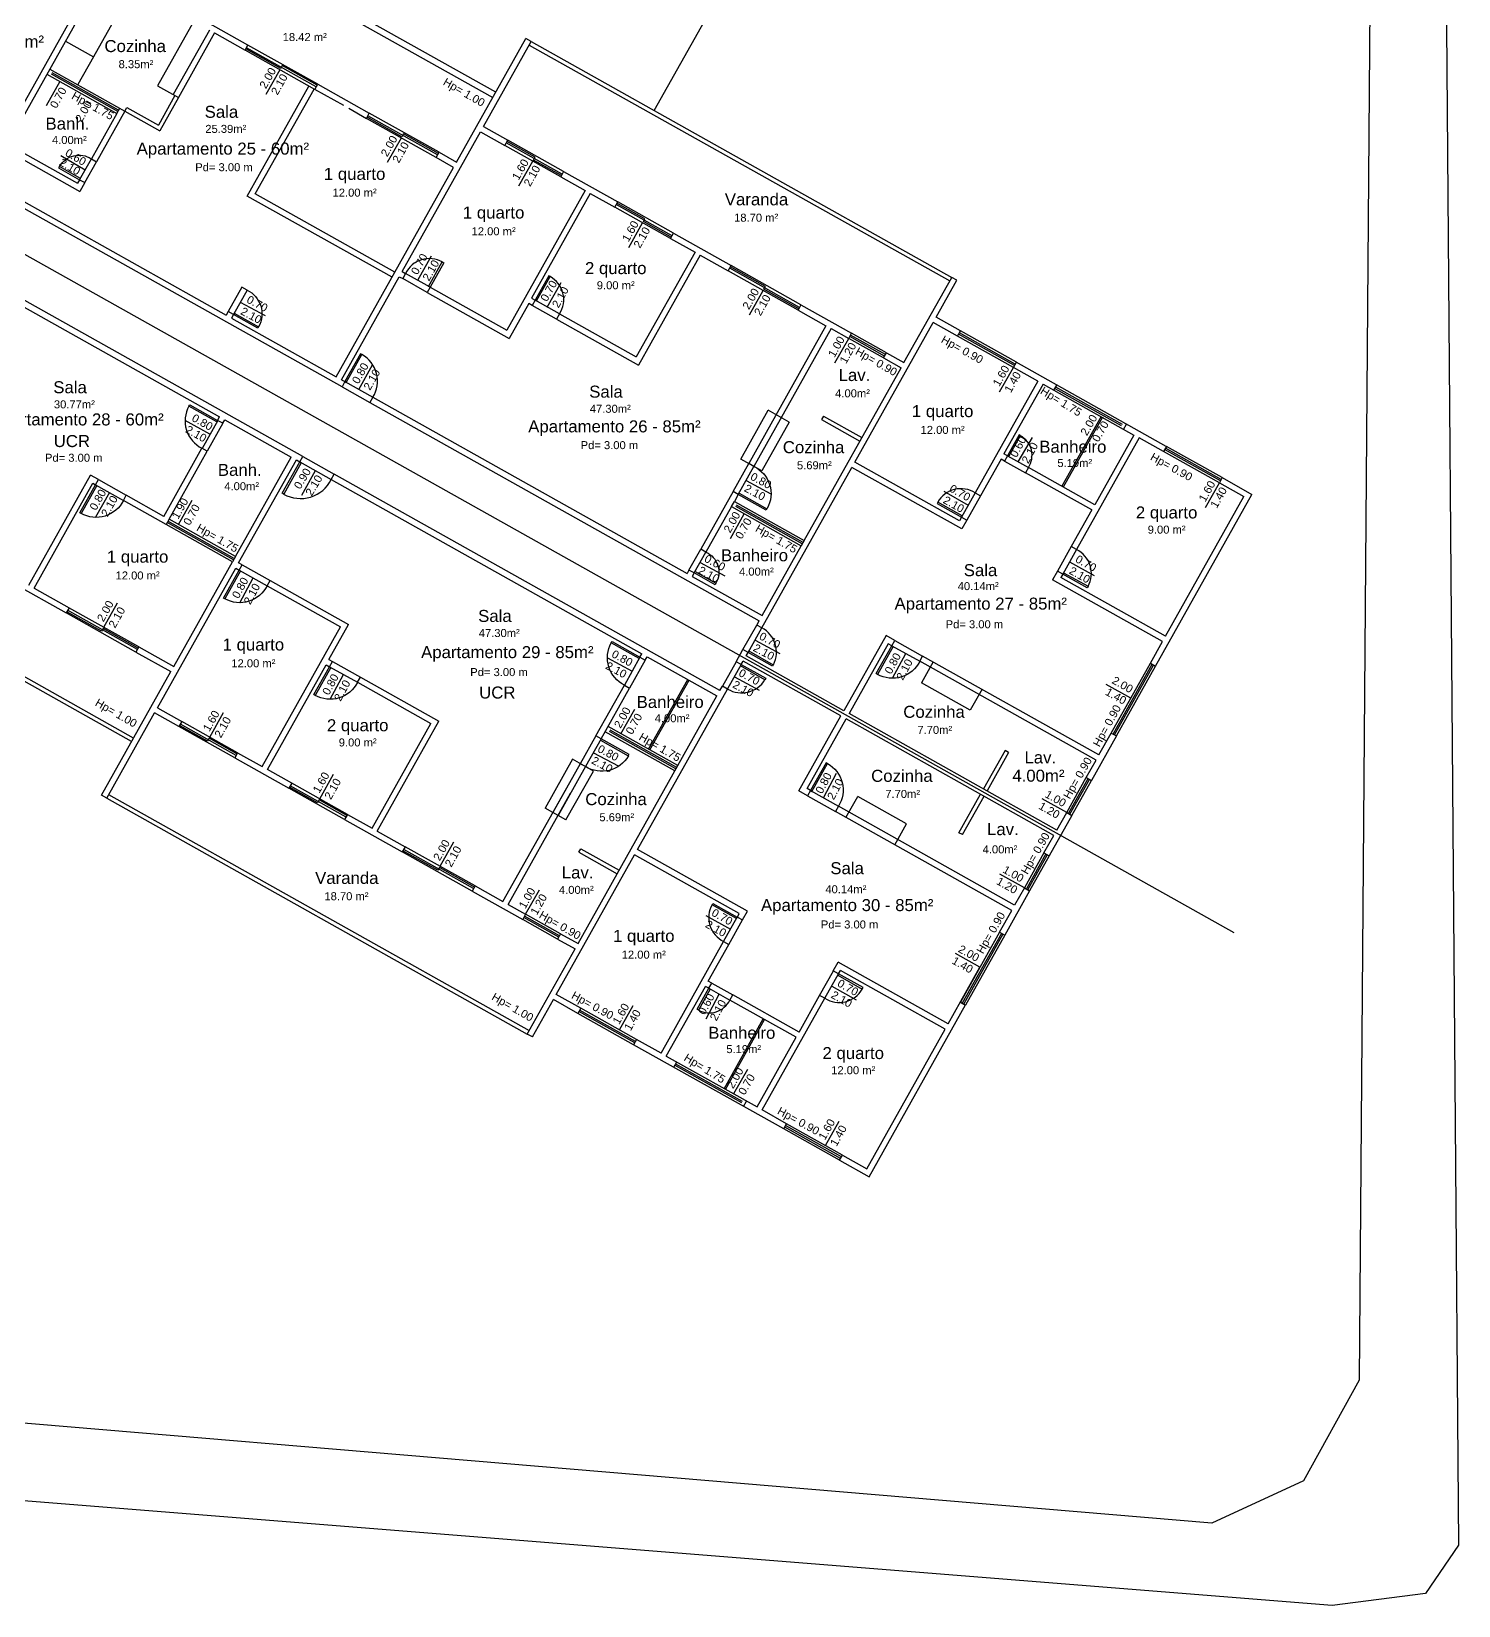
# Model space of a CAD drawing. Header units: millimetres. Extents: x -210 to 1173, y -437 to 320.
# Drawn here: x 536.17 to 571.84, y 54.72 to 94.05 of the extents above; entities that cross this region are included whole.
import ezdxf
from ezdxf.enums import TextEntityAlignment as Align

# ---------------------------------------------------------------- set-up
doc = ezdxf.new("R2010")
doc.units = ezdxf.units.MM
doc.header["$LTSCALE"] = 0.3
doc.linetypes.add('DASHED2', pattern=[9.525, 6.35, -3.175])
for name, color, linetype in [('330', 254, 'Continuous'), ('500', 254, 'Continuous'), ('CORTE', 6, 'Continuous'), ('COTAS', 1, 'Continuous'), ('ESQUADRIAS', 3, 'Continuous'), ('PISO', 1, 'Continuous'), ('PROJEÇÃO', 1, 'DASHED2'), ('TEXTOS', 2, 'Continuous'), ('VISTA', 2, 'Continuous')]:
    doc.layers.add(name, color=color, linetype=linetype)
doc.styles.add('2MM 1_100', font='ARIAL.TTF', dxfattribs={"height": 0.2})
doc.styles.add('3MM 1_100', font='ARIAL.TTF', dxfattribs={"height": 0.3})

msp = doc.modelspace()

# ---------------------------------------------------------------- linework, layer by layer
msp.add_line((566.228, 71.526), (522.67, 95.959))
at = {"layer": '330'}
msp.add_polyline3d([(480.339, 116.774, 0), (565.16, 113.857, 0), (569.728, 108.66, 0), (569.354, 60.352, 0), (567.967, 57.832, 0), (565.674, 56.775, 0), (517.757, 60.812, 0), (467.296, 64.726, 0), (464.967, 65.161, 0), (464.654, 66.353, 0)], close=True, dxfattribs=at)
at = {"layer": '500'}
msp.add_polyline3d([(484.46, 119.131, 0), (565.674, 116.167, 0), (567.741, 115.275, 0), (570.061, 113.536, 0), (571.41, 109.995, 0), (571.837, 56.224, 0), (571.01, 55.021, 0), (568.676, 54.719, 0), (466.308, 62.909, 0), (463.899, 64.222, 0), (464.043, 66.128, 0), (479.321, 116.608, 0), (480.53, 118.329, 0), (482.084, 119.027, 0)], close=True, dxfattribs=at)
at = {"layer": 'CORTE'}
for p, q in [((534.937, 90.39), (538.85, 97.368)), ((535.067, 90.316), (538.002, 95.55)), ((541.584, 93.712), (539.906, 94.653)), ((540.62, 94.089), (539.717, 92.476)), ((540.751, 94.015), (539.847, 92.403)), ((540.751, 94.015), (541.511, 93.582)), ((541.511, 93.582), (541.584, 93.712)), ((546.799, 90.788), (548.531, 93.877)), ((547.468, 91.675), (548.662, 93.803)), ((548.662, 93.803), (548.531, 93.877)), ((536.562, 92.984), (538.306, 92.006)), ((536.635, 93.115), (538.511, 92.063)), ((541.564, 89.94), (543.106, 92.688)), ((541.768, 89.997), (543.237, 92.615)), ((543.255, 92.603), (543.329, 92.734)), ((543.979, 92.206), (543.255, 92.603)), ((543.33, 92.736), (544.617, 92.012)), ((538.511, 92.063), (537.802, 90.798)), ((544.109, 92.133), (544.543, 91.881)), ((538.306, 92.006), (537.671, 90.872)), ((544.543, 91.881), (544.617, 92.012)), ((547.468, 91.675), (548.078, 91.333)), ((545.437, 88.056), (547.395, 91.544)), ((547.395, 91.544), (548.004, 91.202)), ((548.004, 91.202), (548.078, 91.333)), ((535.511, 91.108), (537.386, 90.057)), ((535.584, 91.239), (537.328, 90.261)), ((537.671, 90.872), (537.802, 90.798)), ((546.288, 90.903), (546.361, 91.034)), ((546.725, 90.658), (546.288, 90.903)), ((546.361, 91.034), (546.799, 90.788)), ((543.789, 85.425), (546.725, 90.658)), ((549.473, 90.55), (549.4, 90.419)), ((549.473, 90.55), (550.824, 89.793)), ((537.377, 90.348), (537.328, 90.261)), ((537.377, 90.348), (537.508, 90.275)), ((537.508, 90.275), (537.386, 90.057)), ((550.01, 90.078), (548.054, 86.588)), ((549.4, 90.419), (550.01, 90.077)), ((543.935, 85.174), (535.78, 89.748)), ((535.852, 89.877), (541.042, 86.966)), ((545.185, 87.91), (541.564, 89.94)), ((545.258, 88.041), (541.768, 89.997)), ((550.14, 90.004), (548.674, 87.387)), ((550.14, 90.004), (550.751, 89.661)), ((550.751, 89.661), (550.824, 89.792)), ((552.147, 88.879), (552.22, 89.01)), ((552.22, 89.01), (553.66, 88.202)), ((552.757, 88.536), (551.29, 85.92)), ((552.147, 88.879), (552.757, 88.536)), ((552.888, 88.463), (551.348, 85.715)), ((552.888, 88.463), (553.587, 88.071)), ((553.587, 88.071), (553.66, 88.202)), ((534.816, 87.824), (540.876, 84.422)), ((542.957, 83.43), (534.889, 87.955)), ((543.92, 85.352), (545.364, 87.925)), ((545.364, 87.925), (545.451, 87.876)), ((545.437, 88.056), (545.525, 88.007)), ((545.525, 88.007), (545.451, 87.876)), ((557.978, 85.78), (559.172, 87.908)), ((558.78, 86.912), (559.299, 87.837)), ((559.299, 87.837), (559.172, 87.908)), ((541.564, 87.591), (541.433, 87.664)), ((546.135, 87.665), (546.062, 87.534)), ((546.062, 87.534), (548.111, 86.384)), ((546.135, 87.664), (548.054, 86.588)), ((548.674, 87.387), (548.761, 87.338)), ((548.761, 87.338), (548.687, 87.207)), ((541.09, 87.053), (541.042, 86.966)), ((541.221, 86.98), (541.09, 87.053)), ((541.221, 86.98), (541.172, 86.893)), ((548.6, 87.256), (548.111, 86.384)), ((548.687, 87.207), (548.6, 87.256)), ((549.371, 86.996), (549.298, 86.865)), ((549.371, 86.996), (551.29, 85.92)), ((555.404, 87.224), (555.331, 87.093)), ((555.331, 87.093), (556.03, 86.701)), ((555.404, 87.224), (556.67, 86.514)), ((541.172, 86.893), (543.789, 85.425)), ((549.298, 86.865), (551.348, 85.715)), ((556.03, 86.701), (554.098, 83.256)), ((556.161, 86.628), (554.229, 83.182)), ((556.161, 86.628), (556.597, 86.383)), ((556.75, 83.292), (558.707, 86.781)), ((559.317, 86.439), (558.707, 86.781)), ((559.391, 86.569), (558.78, 86.912)), ((559.317, 86.439), (559.391, 86.569)), ((556.597, 86.383), (556.67, 86.514)), ((557.469, 85.894), (557.542, 86.025)), ((557.469, 85.894), (557.905, 85.65)), ((557.542, 86.025), (557.978, 85.78)), ((560.713, 85.657), (560.787, 85.787)), ((564.534, 83.679), (560.781, 85.787)), ((555.483, 81.332), (557.905, 85.65)), ((561.324, 85.314), (560.713, 85.657)), ((543.92, 85.352), (544.007, 85.303)), ((544.007, 85.303), (543.935, 85.174)), ((561.324, 85.314), (559.759, 82.523)), ((561.455, 85.241), (560.477, 83.498)), ((561.455, 85.241), (563.723, 83.969)), ((544.705, 84.912), (544.633, 84.782)), ((544.633, 84.782), (554.358, 79.327)), ((544.705, 84.912), (552.558, 80.508)), ((540.827, 84.335), (540.876, 84.422)), ((540.958, 84.261), (540.827, 84.335)), ((540.958, 84.261), (541.007, 84.348)), ((541.007, 84.348), (542.664, 83.419)), ((562.904, 84.431), (561.925, 82.687)), ((562.939, 84.412), (561.96, 82.668)), ((563.854, 83.897), (562.289, 81.106)), ((563.723, 83.969), (562.746, 82.227)), ((564.465, 83.555), (563.854, 83.897)), ((539.482, 81.936), (540.436, 83.637)), ((539.612, 81.863), (540.567, 83.564)), ((540.567, 83.564), (540.436, 83.637)), ((541.27, 80.933), (542.664, 83.419)), ((542.882, 83.297), (542.957, 83.43)), ((560.565, 83.449), (560.477, 83.498)), ((560.565, 83.449), (560.491, 83.318)), ((564.538, 83.686), (564.465, 83.555)), ((541.352, 80.774), (542.795, 83.346)), ((542.795, 83.346), (542.882, 83.297)), ((554.229, 83.182), (554.098, 83.256)), ((554.427, 79.149), (556.677, 83.161)), ((559.425, 81.621), (556.677, 83.161)), ((559.368, 81.826), (556.75, 83.292)), ((560.404, 83.367), (559.89, 82.45)), ((560.491, 83.318), (560.404, 83.367)), ((561.088, 83.156), (561.015, 83.025)), ((562.672, 82.096), (561.015, 83.025)), ((562.746, 82.227), (561.088, 83.156)), ((536.109, 80.217), (537.651, 82.965)), ((536.24, 80.144), (537.709, 82.762)), ((537.847, 82.855), (537.651, 82.965)), ((537.709, 82.762), (537.775, 82.726)), ((537.775, 82.726), (537.847, 82.855)), ((543.667, 82.857), (543.742, 82.989)), ((543.667, 82.857), (551.431, 78.503)), ((553.38, 77.583), (543.742, 82.989)), ((565.934, 82.904), (565.861, 82.773)), ((565.861, 82.773), (566.471, 82.431)), ((565.934, 82.904), (566.672, 82.482)), ((538.471, 82.332), (538.545, 82.463)), ((541.196, 80.803), (538.471, 82.332)), ((539.482, 81.936), (538.544, 82.462)), ((553.707, 82.558), (552.9, 81.118)), ((553.838, 82.484), (553.707, 82.558)), ((553.838, 82.484), (553.74, 82.31)), ((553.74, 82.31), (555.483, 81.332)), ((559.759, 82.523), (559.89, 82.45)), ((564.266, 78.193), (566.672, 82.482)), ((564.516, 78.941), (566.471, 82.431)), ((541.27, 80.934), (539.612, 81.863)), ((553.667, 82.179), (553.031, 81.045)), ((553.667, 82.179), (555.41, 81.202)), ((559.416, 81.913), (559.368, 81.826)), ((559.416, 81.913), (559.547, 81.839)), ((559.547, 81.839), (559.425, 81.621)), ((562.672, 82.096), (562.158, 81.179)), ((553.031, 81.045), (552.9, 81.118)), ((554.431, 79.457), (555.41, 81.202)), ((562.289, 81.106), (562.158, 81.179)), ((539.321, 77.154), (541.279, 80.643)), ((539.728, 78.187), (541.196, 80.803)), ((541.279, 80.643), (541.366, 80.594)), ((541.439, 80.725), (541.352, 80.774)), ((541.366, 80.594), (541.439, 80.725)), ((535.73, 80.259), (537.04, 79.523)), ((542.064, 80.203), (542.137, 80.334)), ((542.137, 80.334), (544.099, 79.233)), ((552.606, 80.595), (552.558, 80.508)), ((552.737, 80.522), (552.606, 80.595)), ((552.737, 80.522), (552.688, 80.434)), ((552.689, 80.435), (554.431, 79.457)), ((561.816, 80.569), (561.693, 80.351)), ((564.443, 78.81), (561.693, 80.351)), ((561.946, 80.495), (561.816, 80.569)), ((561.946, 80.495), (561.898, 80.408)), ((564.516, 78.941), (561.898, 80.408)), ((536.24, 80.144), (537.113, 79.654)), ((542.064, 80.203), (543.895, 79.176)), ((537.113, 79.654), (537.04, 79.523)), ((541.937, 75.686), (543.895, 79.176)), ((543.609, 78.359), (544.099, 79.233)), ((554.299, 79.221), (554.358, 79.327)), ((554.427, 79.149), (554.299, 79.221)), ((538.858, 78.675), (538.784, 78.544)), ((538.858, 78.675), (539.728, 78.187)), ((557.53, 78.958), (556.477, 77.08)), ((557.587, 78.754), (556.608, 77.007)), ((557.748, 78.836), (557.53, 78.958)), ((557.675, 78.705), (557.587, 78.754)), ((557.675, 78.705), (557.748, 78.836)), ((564.136, 78.266), (564.443, 78.81)), ((538.784, 78.544), (539.655, 78.056)), ((543.609, 78.359), (543.697, 78.311)), ((543.623, 78.18), (543.697, 78.311)), ((551.382, 78.416), (551.431, 78.503)), ((551.382, 78.416), (551.513, 78.343)), ((551.513, 78.343), (551.562, 78.43)), ((551.562, 78.43), (553.306, 77.451)), ((553.785, 78.305), (553.956, 78.61)), ((553.913, 78.233), (553.785, 78.305)), ((553.913, 78.233), (553.962, 78.32)), ((554.085, 78.538), (553.956, 78.61)), ((556.404, 76.95), (553.962, 78.32)), ((556.404, 76.95), (553.962, 78.32)), ((554.036, 78.451), (554.084, 78.538)), ((556.477, 77.08), (554.036, 78.451)), ((556.477, 77.08), (554.036, 78.451)), ((558.373, 78.314), (558.446, 78.445)), ((562.778, 75.846), (558.373, 78.314)), ((562.852, 75.976), (558.446, 78.445)), ((537.923, 74.968), (539.655, 78.056)), ((542.069, 75.613), (543.536, 78.229)), ((543.536, 78.229), (543.624, 78.18)), ((544.321, 77.789), (544.395, 77.92)), ((544.395, 77.919), (546.357, 76.819)), ((564.136, 78.266), (564.267, 78.193)), ((544.321, 77.789), (546.152, 76.761)), ((550.281, 76.453), (550.991, 77.718)), ((550.412, 76.38), (551.122, 77.645)), ((550.991, 77.718), (551.122, 77.645)), ((551.321, 73.61), (553.571, 77.622)), ((551.595, 76.118), (552.574, 77.862)), ((551.63, 76.098), (552.609, 77.843)), ((553.38, 77.583), (553.443, 77.694)), ((553.571, 77.622), (553.443, 77.694)), ((539.321, 77.154), (539.931, 76.812)), ((549.833, 71.259), (553.306, 77.451)), ((538.054, 74.895), (539.248, 77.023)), ((539.858, 76.681), (539.248, 77.023)), ((539.931, 76.812), (539.858, 76.681)), ((544.685, 74.146), (546.152, 76.761)), ((544.816, 74.072), (546.357, 76.819)), ((555.352, 75.074), (556.404, 76.95)), ((555.556, 75.132), (556.535, 76.876)), ((561.723, 73.964), (556.535, 76.876)), ((561.723, 73.964), (556.535, 76.876)), ((561.796, 74.095), (556.608, 77.007)), ((561.796, 74.095), (556.608, 77.007)), ((550.412, 76.38), (550.281, 76.453)), ((552.254, 75.576), (550.51, 76.555)), ((552.328, 75.707), (550.583, 76.685)), ((563.288, 76.448), (562.665, 75.336)), ((562.852, 75.976), (563.157, 76.522)), ((563.157, 76.522), (563.288, 76.448)), ((541.327, 76.029), (541.254, 75.898)), ((541.327, 76.029), (541.937, 75.686)), ((541.254, 75.898), (542.606, 75.14)), ((542.679, 75.271), (542.069, 75.613)), ((549.89, 75.756), (549.205, 74.535)), ((550.021, 75.682), (549.336, 74.461)), ((550.021, 75.682), (549.89, 75.756)), ((562.534, 75.409), (562.778, 75.846)), ((542.679, 75.271), (542.606, 75.14)), ((555.643, 75.083), (555.556, 75.132)), ((562.534, 75.409), (562.665, 75.336)), ((538.054, 74.895), (537.923, 74.968)), ((547.957, 72.311), (549.518, 75.093)), ((548.088, 72.237), (549.649, 75.019)), ((555.57, 74.952), (555.352, 75.074)), ((555.643, 75.083), (555.57, 74.952)), ((562.249, 74.901), (562.249, 74.901)), ((562.249, 74.901), (562.249, 74.901)), ((544.074, 74.488), (544.001, 74.357)), ((544.001, 74.357), (545.441, 73.55)), ((544.074, 74.488), (544.685, 74.146)), ((549.336, 74.461), (549.205, 74.535)), ((556.341, 74.691), (556.268, 74.561)), ((560.671, 72.088), (556.268, 74.561)), ((560.745, 72.219), (556.341, 74.691)), ((562.175, 74.464), (561.609, 73.454)), ((561.796, 74.095), (562.045, 74.537)), ((562.045, 74.537), (562.175, 74.464)), ((544.816, 74.072), (545.515, 73.681)), ((561.478, 73.528), (561.723, 73.964)), ((545.515, 73.681), (545.441, 73.55)), ((554.068, 72.068), (551.321, 73.61)), ((549.291, 69.991), (551.248, 73.479)), ((553.864, 72.011), (551.248, 73.479)), ((561.478, 73.528), (561.609, 73.454)), ((547.259, 72.703), (547.186, 72.572)), ((547.186, 72.572), (548.451, 71.862)), ((547.259, 72.702), (547.957, 72.311)), ((561.12, 72.582), (560.497, 71.47)), ((560.989, 72.655), (560.745, 72.219)), ((560.989, 72.655), (561.12, 72.582)), ((548.088, 72.237), (548.524, 71.993)), ((548.524, 71.993), (548.451, 71.862)), ((553.815, 71.924), (553.864, 72.011)), ((553.945, 71.85), (554.068, 72.068)), ((560.366, 71.543), (560.671, 72.088)), ((553.815, 71.924), (553.945, 71.85)), ((549.397, 71.504), (549.323, 71.373)), ((549.323, 71.373), (549.759, 71.128)), ((549.397, 71.504), (549.833, 71.259)), ((551.907, 68.522), (553.472, 71.313)), ((553.089, 70.323), (553.603, 71.24)), ((553.472, 71.313), (553.603, 71.24)), ((560.366, 71.543), (560.497, 71.47)), ((548.566, 69), (549.759, 71.128)), ((556.213, 70.578), (556.335, 70.796)), ((556.343, 70.504), (556.213, 70.578)), ((559.083, 69.253), (556.335, 70.796)), ((556.343, 70.504), (556.392, 70.591)), ((559.008, 69.123), (556.392, 70.591)), ((559.082, 69.254), (559.877, 70.671)), ((552.038, 68.449), (553.015, 70.192)), ((553.103, 70.143), (553.015, 70.192)), ((553.176, 70.274), (553.089, 70.323)), ((553.103, 70.143), (553.176, 70.274)), ((548.696, 68.927), (549.219, 69.859)), ((549.089, 69.932), (549.087, 69.933)), ((549.828, 69.517), (549.219, 69.859)), ((549.901, 69.648), (549.291, 69.991)), ((549.901, 69.648), (549.828, 69.517)), ((553.626, 69.849), (553.699, 69.98)), ((555.283, 68.919), (553.626, 69.849)), ((555.356, 69.05), (553.699, 69.98)), ((554.436, 67.103), (556.001, 69.894)), ((555.356, 69.05), (555.87, 69.967)), ((556.001, 69.894), (555.87, 69.967)), ((557.109, 65.43), (559.518, 69.726)), ((559.388, 69.799), (559.519, 69.725)), ((553.484, 67.634), (554.462, 69.379)), ((553.519, 67.615), (554.497, 69.36)), ((548.696, 68.927), (548.566, 69)), ((551.297, 68.865), (551.223, 68.734)), ((551.907, 68.522), (551.297, 68.865)), ((554.306, 67.177), (555.283, 68.919)), ((557.052, 65.634), (559.008, 69.123)), ((554.973, 66.629), (551.223, 68.734)), ((552.038, 68.449), (554.306, 67.177)), ((555.046, 66.76), (554.436, 67.103)), ((554.973, 66.629), (555.046, 66.76)), ((556.368, 65.846), (556.441, 65.977)), ((556.368, 65.846), (557.109, 65.43)), ((556.441, 65.977), (557.052, 65.634))]:
    msp.add_line(p, q, dxfattribs=at)
at = {"layer": 'COTAS'}
for p, q in [((542.043, 92.486), (542.387, 93.099)), ((536.885, 92.805), (536.541, 92.192)), ((545.076, 90.786), (545.419, 91.399)), ((536.911, 90.954), (537.517, 90.597)), ((548.357, 90.199), (548.701, 90.812)), ((551.103, 88.658), (551.447, 89.271)), ((545.83, 87.836), (546.174, 88.449)), ((549.066, 87.167), (549.41, 87.78)), ((554.115, 86.969), (554.459, 87.582)), ((541.392, 87.286), (542.012, 86.955)), ((556.253, 85.77), (556.597, 86.383)), ((544.356, 85.108), (544.699, 85.721)), ((560.369, 85.044), (560.713, 85.657)), ((540.632, 83.987), (540.019, 84.33)), ((562.906, 84.434), (562.582, 83.86)), ((561.183, 83.908), (560.826, 83.302)), ((554.033, 82.833), (554.654, 82.503)), ((565.517, 82.16), (565.861, 82.773)), ((539.85, 81.73), (540.193, 82.343)), ((558.975, 82.562), (559.587, 82.218)), ((553.643, 81.386), (553.987, 81.999)), ((552.884, 80.783), (553.504, 80.453)), ((562.119, 80.8), (562.732, 80.456)), ((541.384, 79.778), (541.715, 80.399)), ((537.984, 79.165), (538.328, 79.778)), ((554.256, 78.843), (554.876, 78.513)), ((550.566, 78.398), (551.187, 78.067)), ((557.693, 77.889), (558.024, 78.509)), ((543.641, 77.364), (543.972, 77.984)), ((553.742, 77.928), (554.362, 77.597)), ((563.647, 77.393), (563.034, 77.737)), ((550.905, 76.503), (551.249, 77.116)), ((540.629, 76.42), (540.973, 77.033)), ((550.216, 76.031), (550.837, 75.7)), ((543.377, 74.88), (543.721, 75.493)), ((555.965, 74.9), (556.295, 75.52)), ((562.045, 74.537), (561.431, 74.881)), ((546.387, 73.192), (546.731, 73.805)), ((560.989, 72.655), (560.376, 72.999)), ((548.524, 71.993), (548.868, 72.606)), ((553.03, 71.962), (553.643, 71.619)), ((559.877, 70.671), (559.264, 71.015)), ((556.173, 70.198), (556.787, 69.855)), ((550.869, 69.102), (551.213, 69.715)), ((553.033, 69.376), (553.364, 69.996)), ((554.066, 68.117), (553.722, 67.504)), ((556.014, 66.213), (556.357, 66.826))]:
    msp.add_line(p, q, dxfattribs=at)
at = {"layer": 'COTAS', "extrusion": (2.49687e-12, -2.53092e-12, -1)}
msp.add_line((542.932, 82.466), (543.276, 83.079), dxfattribs=at)
at = {"layer": 'COTAS', "extrusion": (-5.99361e-17, -1.06791e-16, -1)}
msp.add_line((538.123, 82.53), (537.778, 81.917), dxfattribs=at)
at = {"layer": 'ESQUADRIAS'}
for p, q in [((542.404, 93.129), (541.532, 93.618)), ((543.292, 92.669), (541.548, 93.647)), ((542.443, 93.199), (542.404, 93.129)), ((543.315, 92.71), (542.443, 93.199)), ((545.433, 91.423), (544.561, 91.912)), ((546.325, 90.968), (544.58, 91.947)), ((545.472, 91.492), (545.433, 91.423)), ((546.344, 91.003), (545.472, 91.492)), ((549.437, 90.485), (548.041, 91.267)), ((548.758, 90.911), (548.061, 91.302)), ((548.719, 90.841), (548.758, 90.911)), ((549.417, 90.45), (548.719, 90.841)), ((552.183, 88.944), (550.788, 89.727)), ((551.505, 89.37), (550.807, 89.762)), ((551.466, 89.301), (551.505, 89.37)), ((552.164, 88.909), (551.466, 89.301)), ((555.368, 87.158), (553.623, 88.136)), ((554.515, 87.682), (553.643, 88.171)), ((554.476, 87.612), (554.515, 87.682)), ((555.348, 87.123), (554.476, 87.612)), ((557.496, 85.942), (556.624, 86.431)), ((557.515, 85.977), (556.643, 86.466)), ((560.74, 85.705), (559.344, 86.487)), ((560.76, 85.739), (559.364, 86.521)), ((565.887, 82.821), (564.492, 83.603)), ((565.907, 82.856), (564.511, 83.638)), ((537.928, 79.065), (537.056, 79.554)), ((538.82, 78.611), (537.075, 79.589)), ((537.967, 79.135), (537.928, 79.065)), ((538.839, 78.645), (537.967, 79.135)), ((563.205, 76.495), (564.184, 78.239)), ((563.24, 76.475), (564.218, 78.22)), ((540.573, 76.32), (539.875, 76.711)), ((541.29, 75.964), (539.895, 76.746)), ((540.612, 76.39), (540.573, 76.32)), ((541.31, 75.998), (540.612, 76.39)), ((543.32, 74.779), (542.623, 75.171)), ((544.038, 74.423), (542.642, 75.205)), ((562.093, 74.51), (562.582, 75.383)), ((562.127, 74.491), (562.617, 75.363)), ((543.36, 74.849), (543.32, 74.779)), ((544.057, 74.458), (543.36, 74.849)), ((546.331, 73.091), (545.458, 73.581)), ((547.222, 72.637), (545.478, 73.615)), ((546.37, 73.161), (546.331, 73.091)), ((547.242, 72.672), (546.37, 73.161)), ((561.526, 73.501), (561.037, 72.629)), ((561.561, 73.481), (561.072, 72.609)), ((549.35, 71.421), (548.478, 71.91)), ((549.37, 71.456), (548.498, 71.945)), ((560.414, 71.516), (559.436, 69.772)), ((560.449, 71.497), (559.471, 69.752)), ((551.25, 68.782), (549.855, 69.565)), ((551.27, 68.817), (549.874, 69.6)), ((556.395, 65.894), (555, 66.677)), ((556.415, 65.929), (555.019, 66.712))]:
    msp.add_line(p, q, dxfattribs=at)
at = {"layer": 'ESQUADRIAS', "extrusion": (-5.9867e-17, -1.0683e-16, -1)}
msp.add_lwpolyline([(-537.377, 90.348), (-537.397, 90.383), (-536.874, 90.676), (-536.854, 90.642)], close=True, dxfattribs=at)
at = {"layer": 'ESQUADRIAS'}
for points in [[(546.135, 87.665), (546.1, 87.684), (546.442, 88.295), (546.477, 88.275)], [(548.761, 87.338), (548.796, 87.318), (549.138, 87.929), (549.103, 87.949)], [(544.007, 85.303), (544.042, 85.283), (544.434, 85.981), (544.399, 86.001)], [(540.827, 84.335), (540.808, 84.3), (540.11, 84.691), (540.13, 84.726)], [(560.565, 83.449), (560.599, 83.429), (560.893, 83.953), (560.858, 83.972)], [(542.882, 83.297), (542.917, 83.277), (542.477, 82.492), (542.442, 82.512)], [(559.416, 81.913), (559.436, 81.948), (558.825, 82.29), (558.806, 82.256)], [(561.948, 80.495), (561.967, 80.529), (562.578, 80.188), (562.559, 80.153)], [(554.104, 78.573), (554.714, 78.23), (554.695, 78.195), (554.084, 78.538)], [(553.913, 78.233), (554.523, 77.89), (554.504, 77.855), (553.894, 78.198)], [(553.814, 71.924), (553.795, 71.889), (553.184, 72.231), (553.204, 72.266)], [(556.345, 70.503), (556.325, 70.468), (556.935, 70.125), (556.955, 70.16)], [(553.103, 70.143), (553.138, 70.123), (552.844, 69.6), (552.809, 69.62)]]:
    msp.add_lwpolyline(points, close=True, dxfattribs=at)
at = {"layer": 'ESQUADRIAS', "extrusion": (-5.99217e-17, -1.06799e-16, -1)}
msp.add_lwpolyline([(-541.221, 86.98), (-541.24, 87.015), (-541.851, 86.673), (-541.831, 86.638)], close=True, dxfattribs=at)
at = {"layer": 'ESQUADRIAS', "extrusion": (-5.99361e-17, -1.06791e-16, -1)}
msp.add_lwpolyline([(-537.775, 82.726), (-537.809, 82.706), (-537.418, 82.008), (-537.383, 82.028)], close=True, dxfattribs=at)
at = {"layer": 'ESQUADRIAS', "extrusion": (-5.98874e-17, -1.06818e-16, -1)}
for points in [[(-553.838, 82.484), (-553.857, 82.519), (-554.555, 82.128), (-554.536, 82.093)], [(-552.737, 80.522), (-552.757, 80.557), (-553.28, 80.263), (-553.261, 80.228)]]:
    msp.add_lwpolyline(points, close=True, dxfattribs=at)
at = {"layer": 'ESQUADRIAS', "extrusion": (3.07119e-13, 8.67055e-14, -1), "elevation": 0}
for points in [[(-541.366, 80.594), (-541.401, 80.574), (-541.01, 79.876), (-540.975, 79.896)], [(-557.675, 78.705), (-557.71, 78.685), (-557.318, 77.987), (-557.284, 78.007)]]:
    msp.add_lwpolyline(points, close=True, dxfattribs=at)
at = {"layer": 'ESQUADRIAS', "extrusion": (5.99109e-17, 1.06805e-16, -1)}
for points in [[(-551.382, 78.416), (-551.363, 78.381), (-550.665, 78.772), (-550.684, 78.807)], [(-550.412, 76.38), (-550.393, 76.345), (-551.09, 75.954), (-551.11, 75.989)]]:
    msp.add_lwpolyline(points, close=True, dxfattribs=at)
at = {"layer": 'ESQUADRIAS', "extrusion": (3.07137e-13, 8.66407e-14, -1), "elevation": 0}
msp.add_lwpolyline([(-543.623, 78.18), (-543.658, 78.16), (-543.267, 77.462), (-543.232, 77.482)], close=True, dxfattribs=at)
at = {"layer": 'ESQUADRIAS', "extrusion": (8.61823e-14, -3.07266e-13, -1)}
msp.add_lwpolyline([(-555.643, 75.083), (-555.678, 75.063), (-556.07, 75.761), (-556.035, 75.781)], close=True, dxfattribs=at)
at = {"layer": 'PISO'}
for p, q in [((543.329, 92.734), (541.584, 93.712)), ((543.255, 92.603), (541.511, 93.582)), ((539.76, 92.452), (539.345, 91.71)), ((538.511, 92.063), (538.559, 92.15)), ((538.511, 92.063), (539.383, 91.574)), ((538.559, 92.15), (539.345, 91.71)), ((539.847, 92.403), (539.383, 91.574)), ((546.288, 90.903), (544.543, 91.881)), ((546.361, 91.034), (544.617, 92.012)), ((549.473, 90.55), (548.078, 91.333)), ((537.377, 90.348), (537.671, 90.872)), ((549.4, 90.419), (548.004, 91.202)), ((537.508, 90.275), (537.802, 90.798)), ((552.22, 89.01), (550.824, 89.792)), ((552.147, 88.879), (550.751, 89.661)), ((555.404, 87.224), (553.66, 88.202)), ((546.062, 87.534), (545.451, 87.876)), ((546.135, 87.665), (545.525, 88.007)), ((555.331, 87.093), (553.587, 88.071)), ((549.371, 86.996), (548.761, 87.338)), ((549.298, 86.865), (548.687, 87.207)), ((542.957, 83.43), (543.742, 82.989)), ((542.883, 83.299), (543.668, 82.859)), ((553.707, 82.558), (554.098, 83.256)), ((553.838, 82.484), (554.229, 83.182)), ((537.775, 82.726), (538.472, 82.334)), ((537.847, 82.855), (538.545, 82.463)), ((559.759, 82.523), (559.416, 81.913)), ((559.89, 82.45), (559.547, 81.839)), ((552.606, 80.595), (552.9, 81.118)), ((552.737, 80.522), (553.031, 81.045)), ((562.159, 81.179), (561.817, 80.568)), ((562.29, 81.106), (561.948, 80.495)), ((541.439, 80.725), (542.137, 80.334)), ((541.366, 80.594), (542.064, 80.203)), ((538.783, 78.545), (537.039, 79.523)), ((538.856, 78.676), (537.112, 79.654)), ((553.956, 78.61), (554.299, 79.221)), ((554.085, 78.538), (554.427, 79.149)), ((557.675, 78.705), (558.373, 78.314)), ((557.748, 78.836), (558.446, 78.445)), ((543.697, 78.311), (544.395, 77.919)), ((551.382, 78.416), (550.991, 77.718)), ((551.513, 78.343), (551.122, 77.645)), ((553.785, 78.305), (553.443, 77.694)), ((543.624, 78.18), (544.321, 77.789)), ((553.913, 78.233), (553.571, 77.623)), ((541.327, 76.029), (539.931, 76.812)), ((541.254, 75.898), (539.858, 76.681)), ((550.281, 76.453), (549.89, 75.756)), ((550.412, 76.38), (550.021, 75.682)), ((544.001, 74.357), (542.606, 75.14)), ((544.074, 74.488), (542.679, 75.271)), ((555.57, 74.952), (556.268, 74.561)), ((555.643, 75.083), (556.341, 74.691)), ((547.259, 72.703), (545.515, 73.681)), ((547.186, 72.572), (545.441, 73.55)), ((553.472, 71.313), (553.814, 71.924)), ((553.603, 71.24), (553.945, 71.851)), ((555.871, 69.967), (556.214, 70.577)), ((556.002, 69.893), (556.345, 70.503))]:
    msp.add_line(p, q, dxfattribs=at)
at = {"layer": 'PISO', "extrusion": (-5.99217e-17, -1.06799e-16, -1)}
for p, q in [((541.433, 87.664), (541.09, 87.054)), ((541.563, 87.591), (541.221, 86.98))]:
    msp.add_line(p, q, dxfattribs=at)
at = {"layer": 'PISO', "extrusion": (1.06818e-16, -5.98874e-17, -1)}
for p, q in [((543.935, 85.174), (544.633, 84.782)), ((544.007, 85.303), (544.705, 84.912))]:
    msp.add_line(p, q, dxfattribs=at)
at = {"layer": 'PISO', "extrusion": (-4.21329e-13, 1.49903e-12, -1)}
for p, q in [((540.829, 84.334), (540.437, 83.636)), ((540.958, 84.261), (540.567, 83.564))]:
    msp.add_line(p, q, dxfattribs=at)
at = {"layer": 'PISO', "extrusion": (1.06837e-16, -5.98539e-17, -1)}
for p, q in [((560.565, 83.449), (561.088, 83.156)), ((560.491, 83.318), (561.015, 83.025))]:
    msp.add_line(p, q, dxfattribs=at)
at = {"layer": 'PISO', "extrusion": (1.06786e-16, -5.99444e-17, -1)}
for p, q in [((553.103, 70.143), (553.626, 69.849)), ((553.176, 70.274), (553.699, 69.98))]:
    msp.add_line(p, q, dxfattribs=at)
at = {"layer": 'PISO', "extrusion": (-5.9867e-17, -1.0683e-16, -1)}
msp.add_arc((-537.363, 90.402), 0.561, 29.2661, 123.216, dxfattribs=at)
at = {"layer": 'PISO'}
for centre, radius, start, end in [((546.119, 87.718), 0.661, 60.7386, 154.1079), ((548.815, 87.352), 0.661, 327.3472, 60.7166), ((544.061, 85.317), 0.761, 327.7853, 60.7229), ((540.774, 84.319), 0.761, 150.7042, 243.6418), ((560.618, 83.463), 0.561, 326.791, 60.7409), ((542.898, 83.243), 0.861, 240.7103, 333.3142), ((559.402, 81.967), 0.661, 57.3234, 150.6928), ((562.001, 80.51), 0.661, 330.7889, 64.1583), ((554.111, 78.546), 0.681, 332.3678, 62.3678), ((553.921, 78.206), 0.681, 239.0654, 329.0654), ((553.761, 71.908), 0.661, 150.7404, 244.1098), ((556.359, 70.449), 0.661, 237.2749, 330.6443), ((553.119, 70.09), 0.561, 240.6923, 334.6422)]:
    msp.add_arc(centre, radius, start, end, dxfattribs=at)
at = {"layer": 'PISO', "extrusion": (-5.99217e-17, -1.06799e-16, -1)}
msp.add_arc((-541.274, 86.996), 0.661, 115.9261, 209.2955, dxfattribs=at)
at = {"layer": 'PISO', "extrusion": (-5.98874e-17, -1.06818e-16, -1)}
for centre, radius, start, end in [((-553.907, 82.506), 0.749, 115.506, 209.6781), ((-552.791, 80.538), 0.561, 115.3272, 209.2771)]:
    msp.add_arc(centre, radius, start, end, dxfattribs=at)
at = {"layer": 'PISO', "extrusion": (-5.99361e-17, -1.06791e-16, -1)}
msp.add_arc((-537.79, 82.672), 0.761, 206.3838, 299.3214, dxfattribs=at)
at = {"layer": 'PISO', "extrusion": (3.07119e-13, 8.67055e-14, -1)}
for centre in [(-541.381, 80.54), (-557.69, 78.651)]:
    msp.add_arc(centre, 0.761, 206.3215, 299.2591, dxfattribs=at)
at = {"layer": 'PISO', "extrusion": (5.99109e-17, 1.06805e-16, -1)}
for centre, start, end in [((-551.329, 78.4), 296.3521, 29.2897), ((-550.427, 76.326), 209.2897, 302.2273)]:
    msp.add_arc(centre, 0.761, start, end, dxfattribs=at)
at = {"layer": 'PISO', "extrusion": (3.07137e-13, 8.66407e-14, -1)}
msp.add_arc((-543.639, 78.126), 0.761, 206.3336, 299.2712, dxfattribs=at)
at = {"layer": 'PISO', "extrusion": (8.61823e-14, -3.07266e-13, -1)}
msp.add_arc((-555.697, 75.097), 0.761, 119.3077, 212.2453, dxfattribs=at)
at = {"layer": 'PROJEÇÃO'}
for p, q in [((538.333, 92.054), (536.589, 93.032)), ((538.353, 92.088), (536.608, 93.067)), ((538.307, 92.006), (538.38, 92.136)), ((561.722, 85.087), (561.795, 85.218)), ((561.749, 85.135), (563.493, 84.157)), ((561.768, 85.17), (563.513, 84.192)), ((563.467, 84.109), (563.54, 84.24)), ((553.667, 82.179), (553.74, 82.31)), ((555.438, 81.249), (553.693, 82.227)), ((555.458, 81.284), (553.713, 82.262)), ((539.612, 81.863), (539.539, 81.732)), ((541.243, 80.885), (539.586, 81.815)), ((541.223, 80.851), (539.566, 81.78)), ((555.483, 81.332), (555.41, 81.202)), ((541.27, 80.933), (541.196, 80.803)), ((552.281, 75.624), (550.537, 76.603)), ((552.301, 75.659), (550.557, 76.637)), ((552.226, 68.171), (552.299, 68.302)), ((552.253, 68.219), (553.997, 67.241)), ((552.272, 68.254), (554.017, 67.276)), ((553.971, 67.193), (554.044, 67.324))]:
    msp.add_line(p, q, dxfattribs=at)
at = {"layer": 'VISTA'}
for p, q in [((551.738, 92.078), (556.23, 100.087)), ((538.98, 97.293), (547.704, 92.401)), ((547.779, 92.536), (539.054, 97.425)), ((538.698, 95.159), (537.724, 93.421)), ((540.228, 94.309), (539.324, 92.696)), ((537.025, 93.813), (537.724, 93.421)), ((548.613, 93.715), (559.121, 87.822)), ((548.662, 93.803), (559.172, 87.908)), ((537.724, 93.421), (537.333, 92.724)), ((539.324, 92.696), (539.847, 92.403)), ((560.787, 85.787), (559.391, 86.569)), ((557.469, 85.894), (556.597, 86.383)), ((557.542, 86.025), (556.67, 86.514)), ((560.713, 85.657), (559.317, 86.439)), ((553.902, 83.366), (554.587, 84.587)), ((555.11, 84.293), (554.587, 84.587)), ((555.11, 84.293), (554.425, 83.072)), ((555.968, 84.443), (555.919, 84.356)), ((555.919, 84.356), (556.878, 83.818)), ((555.968, 84.443), (556.927, 83.905)), ((565.861, 82.773), (564.465, 83.555)), ((565.934, 82.904), (564.538, 83.686)), ((554.425, 83.072), (553.902, 83.366)), ((538.676, 76.31), (529.954, 81.203)), ((538.724, 76.397), (530.003, 81.29)), ((558.708, 78.298), (558.414, 77.775)), ((563.157, 76.522), (564.136, 78.266)), ((563.288, 76.448), (564.266, 78.193)), ((559.636, 77.09), (558.414, 77.775)), ((559.929, 77.614), (559.636, 77.09)), ((560.506, 76.087), (559.968, 75.128)), ((560.593, 76.038), (560.056, 75.079)), ((560.593, 76.038), (560.506, 76.087)), ((549.694, 75.866), (549.009, 74.645)), ((549.532, 74.351), (550.217, 75.572)), ((550.217, 75.572), (549.694, 75.866)), ((562.045, 74.537), (562.534, 75.41)), ((562.175, 74.464), (562.665, 75.336)), ((538.054, 74.895), (548.566, 69)), ((538.103, 74.982), (548.615, 69.087)), ((556.529, 74.414), (556.823, 74.937)), ((558.044, 74.252), (556.823, 74.937)), ((559.354, 74.032), (559.891, 74.991)), ((559.441, 73.983), (559.979, 74.942)), ((549.532, 74.351), (549.009, 74.645)), ((557.75, 73.728), (558.044, 74.252)), ((559.441, 73.983), (559.354, 74.032)), ((549.852, 73.541), (549.901, 73.629)), ((549.901, 73.629), (550.86, 73.091)), ((549.852, 73.541), (550.811, 73.003)), ((561.478, 73.528), (560.989, 72.655)), ((561.609, 73.454), (561.12, 72.582)), ((549.397, 71.504), (548.524, 71.993)), ((549.323, 71.373), (548.451, 71.862)), ((560.366, 71.543), (559.388, 69.799)), ((560.497, 71.47), (559.519, 69.725)), ((551.297, 68.865), (549.901, 69.648)), ((551.223, 68.734), (549.828, 69.517)), ((556.368, 65.846), (554.973, 66.629)), ((556.441, 65.977), (555.046, 66.76))]:
    msp.add_line(p, q, dxfattribs=at)

# ---------------------------------------------------------------- texts
at = {"layer": 'TEXTOS'}
for s, height, style, p in [('18.42 m²', 0.2, '2MM 1_100', (543.004, 93.914)), ('Apartamento 24 - 40m²', 0.3, '3MM 1_100', (534.333, 93.802)), ('Cozinha', 0.3, '3MM 1_100', (538.767, 93.688)), ('8.35m²', 0.2, '2MM 1_100', (538.786, 93.236)), ('Sala', 0.3, '3MM 1_100', (540.922, 92.046)), ('Banh.', 0.3, '3MM 1_100', (537.073, 91.75)), ('25.39m²', 0.2, '2MM 1_100', (541.031, 91.619)), ('4.00m²', 0.2, '2MM 1_100', (537.121, 91.342)), ('Apartamento 25 - 60m²', 0.3, '3MM 1_100', (540.958, 91.126)), ('Pd= 3.00 m', 0.2, '2MM 1_100', (540.985, 90.661)), ('1 quarto', 0.3, '3MM 1_100', (544.25, 90.495)), ('12.00 m²', 0.2, '2MM 1_100', (544.25, 90.026)), ('Varanda', 0.3, '3MM 1_100', (554.294, 89.858)), ('1 quarto', 0.3, '3MM 1_100', (547.724, 89.529)), ('18.70 m²', 0.2, '2MM 1_100', (554.285, 89.4)), ('12.00 m²', 0.2, '2MM 1_100', (547.724, 89.06)), ('2 quarto', 0.3, '3MM 1_100', (550.776, 88.14)), ('9.00 m²', 0.2, '2MM 1_100', (550.776, 87.711)), ('Lav.', 0.3, '3MM 1_100', (556.742, 85.468)), ('Sala', 0.3, '3MM 1_100', (537.139, 85.163)), ('Sala', 0.3, '3MM 1_100', (550.532, 85.053)), ('4.00m²', 0.2, '2MM 1_100', (556.694, 85.011)), ('30.77m²', 0.2, '2MM 1_100', (537.247, 84.735)), ('47.30m²', 0.2, '2MM 1_100', (550.64, 84.625)), ('1 quarto', 0.3, '3MM 1_100', (558.945, 84.566)), ('Apartamento 28 - 60m²', 0.3, '3MM 1_100', (537.324, 84.359)), ('Apartamento 26 - 85m²', 0.3, '3MM 1_100', (550.743, 84.185)), ('12.00 m²', 0.2, '2MM 1_100', (558.945, 84.097)), ('UCR', 0.3, '3MM 1_100', (537.184, 83.818)), ('Pd= 3.00 m', 0.2, '2MM 1_100', (550.617, 83.716)), ('Cozinha', 0.3, '3MM 1_100', (555.72, 83.665)), ('Banheiro', 0.3, '3MM 1_100', (562.199, 83.677)), ('Pd= 3.00 m', 0.2, '2MM 1_100', (537.23, 83.401)), ('Banh.', 0.3, '3MM 1_100', (541.38, 83.098)), ('5.69m²', 0.2, '2MM 1_100', (555.739, 83.213)), ('5.19m²', 0.2, '2MM 1_100', (562.247, 83.269)), ('4.00m²', 0.2, '2MM 1_100', (541.428, 82.69)), ('2 quarto', 0.3, '3MM 1_100', (564.543, 82.034)), ('9.00 m²', 0.2, '2MM 1_100', (564.543, 81.605)), ('1 quarto', 0.3, '3MM 1_100', (538.827, 80.929)), ('Banheiro', 0.3, '3MM 1_100', (554.243, 80.964)), ('4.00m²', 0.2, '2MM 1_100', (554.291, 80.556)), ('Sala', 0.3, '3MM 1_100', (559.892, 80.592)), ('12.00 m²', 0.2, '2MM 1_100', (538.827, 80.459)), ('40.14m²', 0.2, '2MM 1_100', (559.834, 80.193)), ('Apartamento 27 - 85m²', 0.3, '3MM 1_100', (559.898, 79.756)), ('Sala', 0.3, '3MM 1_100', (547.756, 79.448)), ('47.30m²', 0.2, '2MM 1_100', (547.865, 79.021)), ('Pd= 3.00 m', 0.2, '2MM 1_100', (559.739, 79.24)), ('1 quarto', 0.3, '3MM 1_100', (541.72, 78.734)), ('Apartamento 29 - 85m²', 0.3, '3MM 1_100', (548.066, 78.544)), ('12.00 m²', 0.2, '2MM 1_100', (541.72, 78.265)), ('Pd= 3.00 m', 0.2, '2MM 1_100', (547.858, 78.045)), ('UCR', 0.3, '3MM 1_100', (547.816, 77.534)), ('Banheiro', 0.3, '3MM 1_100', (552.136, 77.299)), ('Cozinha', 0.3, '3MM 1_100', (558.73, 77.052)), ('2 quarto', 0.3, '3MM 1_100', (544.327, 76.716)), ('4.00m²', 0.2, '2MM 1_100', (552.184, 76.891)), ('7.70m²', 0.2, '2MM 1_100', (558.749, 76.6)), ('9.00 m²', 0.2, '2MM 1_100', (544.327, 76.287)), ('Lav.', 0.3, '3MM 1_100', (561.386, 75.912)), ('Cozinha', 0.3, '3MM 1_100', (557.927, 75.452)), ('4.00m²', 0.3, '3MM 1_100', (561.339, 75.456)), ('Cozinha', 0.3, '3MM 1_100', (550.783, 74.87)), ('7.70m²', 0.2, '2MM 1_100', (557.946, 75)), ('5.69m²', 0.2, '2MM 1_100', (550.802, 74.418)), ('Lav.', 0.3, '3MM 1_100', (560.451, 74.12)), ('4.00m²', 0.2, '2MM 1_100', (560.379, 73.615)), ('Lav.', 0.3, '3MM 1_100', (549.823, 73.038)), ('Sala', 0.3, '3MM 1_100', (556.558, 73.145)), ('Varanda', 0.3, '3MM 1_100', (544.055, 72.902)), ('18.70 m²', 0.2, '2MM 1_100', (544.046, 72.444)), ('4.00m²', 0.2, '2MM 1_100', (549.791, 72.603)), ('Apartamento 30 - 85m²', 0.3, '3MM 1_100', (556.56, 72.222)), ('40.14m²', 0.2, '2MM 1_100', (556.527, 72.618)), ('1 quarto', 0.3, '3MM 1_100', (551.476, 71.454)), ('Pd= 3.00 m', 0.2, '2MM 1_100', (556.62, 71.738)), ('12.00 m²', 0.2, '2MM 1_100', (551.476, 70.984)), ('Banheiro', 0.3, '3MM 1_100', (553.926, 69.031)), ('5.19m²', 0.2, '2MM 1_100', (553.974, 68.624)), ('2 quarto', 0.3, '3MM 1_100', (556.711, 68.525)), ('12.00 m²', 0.2, '2MM 1_100', (556.711, 68.096))]:
    msp.add_text(s, height=height, dxfattribs=dict(at, style=style)).set_placement(p, align=Align.MIDDLE_CENTER)
at = {"layer": 'TEXTOS', "style": '2MM 1_100'}
for s, rotation, p in [('2.00', 60.7166, (542.078, 92.891)), ('2.10', 60.7166, (542.368, 92.734)), ('Hp= 1.00', 330.1792, (546.987, 92.535)), ('0.70', 60.7166, (536.843, 92.399)), ('Hp= 1.75', 331.254, (537.706, 92.196)), ('2.00', 60.7166, (537.476, 92.054)), ('2.00', 60.7166, (545.111, 91.191)), ('2.10', 60.7166, (545.401, 91.034)), ('2.10', 329.5046, (537.137, 90.674)), ('0.60', 329.5046, (537.282, 90.914)), ('1.60', 60.7166, (548.392, 90.604)), ('2.10', 60.7166, (548.682, 90.447)), ('1.60', 60.7166, (551.139, 89.063)), ('2.10', 60.7166, (551.428, 88.906)), ('0.70', 60.7166, (545.865, 88.241)), ('2.10', 60.7166, (546.155, 88.084)), ('0.70', 60.7166, (549.101, 87.572)), ('0.70', 331.9287, (541.818, 87.251)), ('2.10', 60.7166, (549.391, 87.415)), ('2.00', 60.7166, (554.15, 87.374)), ('2.10', 60.7166, (554.44, 87.217)), ('2.10', 331.9287, (541.667, 86.958)), ('1.00', 60.7166, (556.288, 86.176)), ('1.20', 60.7166, (556.578, 86.019)), ('Hp= 0.90', 330.1792, (557.288, 85.803)), ('Hp= 0.90', 331.2415, (559.436, 86.106)), ('0.80', 60.7166, (544.391, 85.513)), ('2.10', 60.7166, (544.681, 85.356)), ('1.60', 60.7041, (560.405, 85.449)), ('1.40', 60.7041, (560.695, 85.292)), ('Hp= 1.75', 328.7078, (561.906, 84.806)), ('2.10', 330.6985, (540.29, 83.999)), ('0.80', 330.6985, (540.447, 84.289)), ('2.00', 60.1352, (562.598, 84.22)), ('0.70', 60.1352, (562.886, 84.06)), ('0.60', 61.9287, (560.831, 83.675)), ('2.10', 61.9287, (561.124, 83.524)), ('Hp= 0.90', 331.2415, (564.665, 83.173)), ('0.90', 58.8932, (542.944, 82.881)), ('0.80', 331.9287, (554.406, 82.828)), ('0.80', 60.7166, (537.832, 82.352)), ('2.10', 58.8932, (543.233, 82.711)), ('2.10', 331.9287, (554.255, 82.535)), ('0.70', 330.7404, (559.38, 82.527)), ('1.60', 60.7041, (565.552, 82.565)), ('1.40', 60.7041, (565.842, 82.408)), ('2.10', 60.7166, (538.122, 82.195)), ('1.90', 60.7166, (539.885, 82.135)), ('0.70', 60.7166, (540.175, 81.978)), ('2.10', 330.7404, (559.223, 82.237)), ('2.00', 60.7166, (553.679, 81.792)), ('0.70', 60.7166, (553.968, 81.635)), ('Hp= 1.75', 330.1792, (540.824, 81.395)), ('Hp= 1.75', 330.1792, (554.791, 81.377)), ('2.10', 331.9287, (553.105, 80.485)), ('0.60', 331.9287, (553.256, 80.778)), ('2.10', 330.7404, (562.372, 80.472)), ('0.70', 330.7404, (562.529, 80.762)), ('0.80', 61.9107, (541.389, 80.151)), ('2.10', 61.9107, (541.682, 80)), ('2.00', 60.7166, (538.019, 79.571)), ('2.10', 60.7166, (538.309, 79.413)), ('2.10', 331.9287, (554.477, 78.546)), ('0.70', 331.9287, (554.628, 78.839)), ('2.10', 331.9287, (550.788, 78.1)), ('0.80', 331.9287, (550.939, 78.393)), ('0.80', 61.9107, (557.698, 78.262)), ('2.10', 61.9107, (557.991, 78.111)), ('0.80', 61.9107, (543.646, 77.737)), ('0.70', 331.9287, (554.114, 77.923)), ('2.00', 330.7199, (563.443, 77.731)), ('2.10', 61.9107, (543.939, 77.586)), ('2.10', 331.9287, (553.963, 77.63)), ('1.40', 330.7199, (563.277, 77.444)), ('Hp= 1.00', 330.1792, (538.291, 77.024)), ('2.00', 60.7166, (550.94, 76.909)), ('Hp= 0.90', 61.2573, (563.051, 76.704)), ('1.60', 60.7166, (540.665, 76.826)), ('2.10', 60.7166, (540.954, 76.669)), ('0.70', 60.7166, (551.23, 76.752)), ('Hp= 1.75', 330.1792, (551.88, 76.168)), ('2.10', 331.9287, (550.438, 75.733)), ('0.80', 331.9287, (550.589, 76.026)), ('1.60', 60.7166, (543.412, 75.285)), ('0.80', 61.9107, (555.97, 75.272)), ('Hp= 0.90', 60.1759, (562.318, 75.398)), ('2.10', 60.7166, (543.702, 75.128)), ('2.10', 61.9107, (556.263, 75.121)), ('1.20', 330.7133, (561.612, 74.594)), ('1.00', 330.7133, (561.769, 74.884)), ('Hp= 0.90', 60.1759, (561.262, 73.516)), ('2.00', 60.7166, (546.422, 73.597)), ('2.10', 60.7166, (546.712, 73.44)), ('1.00', 330.7133, (560.713, 73.002)), ('1.20', 330.7133, (560.556, 72.712)), ('1.00', 60.7166, (548.56, 72.398)), ('1.20', 60.7166, (548.85, 72.241)), ('Hp= 0.90', 330.1792, (549.385, 71.72)), ('0.70', 330.7404, (553.436, 71.927)), ('Hp= 0.90', 60.1759, (560.15, 71.531)), ('2.10', 330.7404, (553.279, 71.637)), ('2.00', 330.7133, (559.601, 71.018)), ('1.40', 330.7133, (559.444, 70.728)), ('Hp= 1.00', 330.1792, (548.2, 69.673)), ('Hp= 0.90', 331.2415, (550.197, 69.717)), ('2.10', 330.7404, (556.422, 69.873)), ('0.70', 330.7404, (556.579, 70.163)), ('1.60', 60.7041, (550.904, 69.507)), ('0.60', 61.9287, (553.038, 69.748)), ('2.10', 61.9287, (553.331, 69.597)), ('1.40', 60.7041, (551.194, 69.35)), ('Hp= 1.75', 328.7078, (553, 68.142)), ('2.00', 60.1352, (553.758, 67.903)), ('0.70', 60.1352, (554.046, 67.743)), ('Hp= 0.90', 331.2415, (555.342, 66.829)), ('1.60', 60.7041, (556.049, 66.619)), ('1.40', 60.7041, (556.339, 66.462))]:
    msp.add_text(s, height=0.2, rotation=rotation, dxfattribs=at).set_placement(p, align=Align.MIDDLE_CENTER)

doc.saveas('drawing.dxf')
